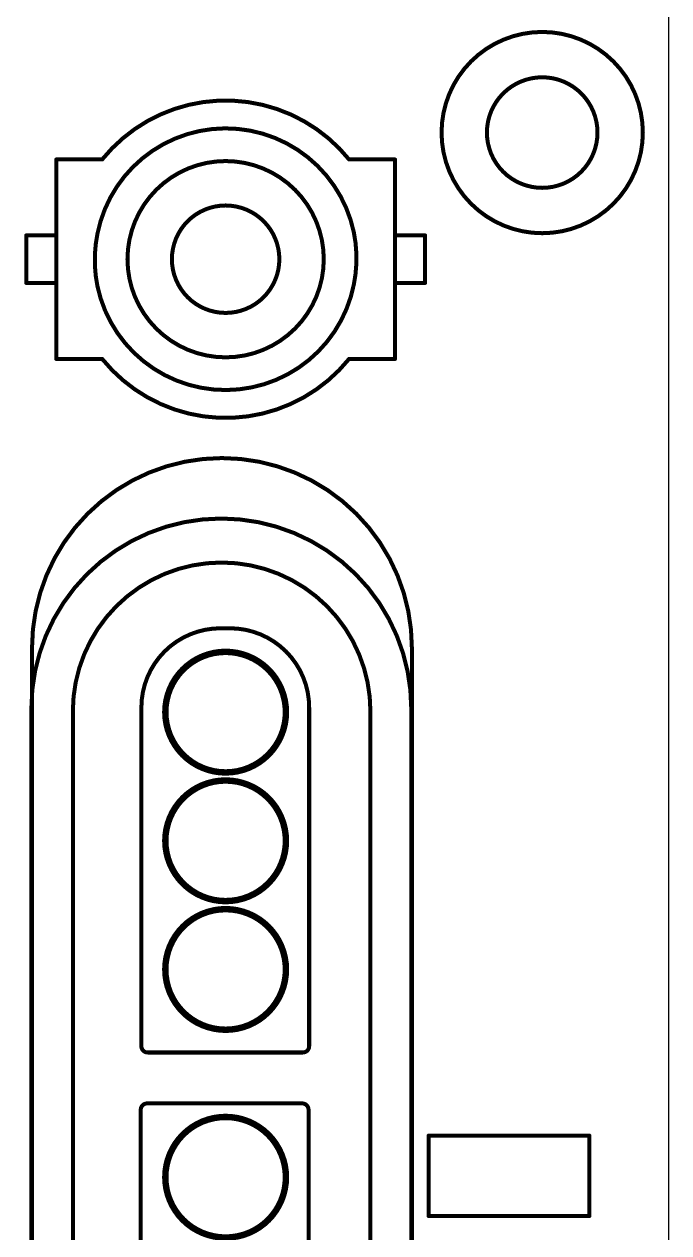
# Model space of a CAD drawing. Extents: x -12 to 55, y -5 to 108.
# Drawn here: x 22.64 to 43, y 32.24 to 70.42 of the extents above; entities that cross this region are included whole.
import ezdxf

# ---------------------------------------------------------------- set-up
doc = ezdxf.new("R2010")
doc.units = 0
for name, color, linetype in [('20', 30, 'CONTINUOUS'), ('21', 253, 'CONTINUOUS'), ('51', 253, 'CONTINUOUS')]:
    doc.layers.add(name, color=color, linetype=linetype)

msp = doc.modelspace()

# ---------------------------------------------------------------- linework, layer by layer
at = {"layer": '20'}
msp.add_line((43, 0), (43, 71), dxfattribs=at)
at = {"layer": '21'}
for points, const_width in [([(39, 63.8211, 1), (39, 70.1789, 1), (39, 63.8211)], 0.127), ([(39, 65.2537, 1), (39, 68.7463, 1), (39, 65.2537)], 0.127), ([(32.9, 66.15, 0.4777), (25.1, 66.15)], 0.127), ([(33.05, 63.85, 0.8168), (24.95, 63.8)], 0.127), ([(23.65, 66.1818, 1), (23.65, 66.1183)], 0.0635), ([(23.6818, 66.15, 1), (23.6183, 66.15)], 0.0635), ([(25.0753, 66.1699, 1), (25.1247, 66.1301)], 0.0635), ([(25.1, 66.1183, 1), (25.1, 66.1818)], 0.0635), ([(29, 59.9, 1), (29, 66.1, 1), (29, 59.9)], 0.127), ([(32.9, 66.1818, 1), (32.9, 66.1183)], 0.0635), ([(32.8753, 66.1301, 1), (32.9247, 66.1699)], 0.0635), ([(34.3818, 66.15, 1), (34.3182, 66.15)], 0.0635), ([(34.35, 66.1183, 1), (34.35, 66.1818)], 0.0635), ([(23.6183, 64.3, 1), (23.6818, 64.3)], 0.0635), ([(27.8, 64.2, 2.4142), (30.2, 64.2)], 0.127), ([(27.8225, 64.1775, 1), (27.7775, 64.2225)], 0.0635), ([(30.2225, 64.2225, 1), (30.1775, 64.1775)], 0.0635), ([(34.3182, 64.3, 1), (34.3818, 64.3)], 0.0635), ([(24.9189, 63.8061, 1), (24.9811, 63.7939)], 0.0635), ([(33.0189, 63.8435, 1), (33.0811, 63.8565)], 0.0635), ([(24.95, 62.15, 0.8168), (33.05, 62.2)], 0.127), ([(33.0811, 62.1939, 1), (33.0189, 62.2061)], 0.0635), ([(24.9811, 62.1565, 1), (24.9189, 62.1435)], 0.0635), ([(23.6818, 61.65, 1), (23.6183, 61.65)], 0.0635), ([(34.3818, 61.7, 1), (34.3182, 61.7)], 0.0635), ([(23.65, 59.8818, 1), (23.65, 59.8182)], 0.0635), ([(23.6183, 59.85, 1), (23.6818, 59.85)], 0.0635), ([(25.1, 59.85, 0.4778), (32.9, 59.85)], 0.127), ([(25.1247, 59.8699, 1), (25.0753, 59.8301)], 0.0635), ([(25.1, 59.8182, 1), (25.1, 59.8818)], 0.0635), ([(32.9, 59.8818, 1), (32.9, 59.8182)], 0.0635), ([(32.9247, 59.8301, 1), (32.8753, 59.8699)], 0.0635), ([(34.3182, 59.85, 1), (34.3818, 59.85)], 0.0635), ([(34.35, 59.8182, 1), (34.35, 59.8818)], 0.0635), ([(28.884, 56.718, 0.4142), (22.884, 50.718)], 0.127), ([(28.884, 56.7498, 1), (28.884, 56.6863)], 0.0635), ([(34.884, 50.718, 0.4142), (28.884, 56.718)], 0.127), ([(28.884, 56.6863, 1), (28.884, 56.7498)], 0.0635), ([(28.864, 54.808, 0.4142), (22.864, 48.808)], 0.127), ([(34.864, 48.808, 0.4142), (28.864, 54.808)], 0.127), ([(28.864, 54.8398, 1), (28.864, 54.7762)], 0.0635), ([(28.864, 54.7762, 1), (28.864, 54.8398)], 0.0635), ([(28.874, 53.418, 0.4142), (24.174, 48.718)], 0.127), ([(28.874, 53.4498, 1), (28.874, 53.3862)], 0.0635), ([(33.574, 48.718, 0.4142), (28.874, 53.418)], 0.127), ([(28.874, 53.3862, 1), (28.874, 53.4498)], 0.0635), ([(28.839, 51.341, 0.4142), (26.339, 48.841)], 0.127), ([(28.839, 51.3728, 1), (28.839, 51.3092)], 0.0635), ([(28.839, 51.3092, 1), (28.839, 51.3728)], 0.0635), ([(29.139, 51.3728, 1), (29.139, 51.3092)], 0.0635), ([(31.639, 48.841, 0.4142), (29.139, 51.341)], 0.127), ([(29.139, 51.3092, 1), (29.139, 51.3728)], 0.0635), ([(22.9157, 50.718, 1), (22.8523, 50.718)], 0.0635), ([(34.9158, 50.718, 1), (34.8522, 50.718)], 0.0635), ([(22.8523, 50.718, 1), (22.9157, 50.718)], 0.0635), ([(29, 46.787, 1), (29, 50.597, 1), (29, 46.787)], 0.2032), ([(34.8522, 50.718, 1), (34.9158, 50.718)], 0.0635), ([(22.8957, 48.808, 1), (22.8323, 48.808)], 0.0635), ([(26.3708, 48.841, 1), (26.3073, 48.841)], 0.0635), ([(26.3073, 48.841, 1), (26.3708, 48.841)], 0.0635), ([(31.6708, 48.841, 1), (31.6073, 48.841)], 0.0635), ([(31.6073, 48.841, 1), (31.6708, 48.841)], 0.0635), ([(34.8958, 48.808, 1), (34.8323, 48.808)], 0.0635), ([(22.8323, 48.808, 1), (22.8957, 48.808)], 0.0635), ([(24.2057, 48.718, 1), (24.1423, 48.718)], 0.0635), ([(24.1423, 48.718, 1), (24.2057, 48.718)], 0.0635), ([(33.6058, 48.718, 1), (33.5422, 48.718)], 0.0635), ([(33.5422, 48.718, 1), (33.6058, 48.718)], 0.0635), ([(34.8323, 48.808, 1), (34.8958, 48.808)], 0.0635), ([(29, 42.723, 1), (29, 46.533, 1), (29, 42.723)], 0.2032), ([(29, 38.659, 1), (29, 42.469, 1), (29, 38.659)], 0.2032), ([(26.339, 38.141, 0.4142), (26.539, 37.941)], 0.127), ([(26.3708, 38.141, 1), (26.3073, 38.141)], 0.0635), ([(31.439, 37.941, 0.4142), (31.639, 38.141)], 0.127), ([(31.6708, 38.141, 1), (31.6073, 38.141)], 0.0635), ([(26.3073, 38.141, 1), (26.3708, 38.141)], 0.0635), ([(26.539, 37.9728, 1), (26.539, 37.9093)], 0.0635), ([(26.539, 37.9093, 1), (26.539, 37.9728)], 0.0635), ([(31.439, 37.9728, 1), (31.439, 37.9093)], 0.0635), ([(31.439, 37.9093, 1), (31.439, 37.9728)], 0.0635), ([(31.6073, 38.141, 1), (31.6708, 38.141)], 0.0635), ([(26.519, 36.332, 0.4142), (26.319, 36.132)], 0.127), ([(26.519, 36.3638, 1), (26.519, 36.3002)], 0.0635), ([(26.519, 36.3002, 1), (26.519, 36.3638)], 0.0635), ([(31.419, 36.3638, 1), (31.419, 36.3002)], 0.0635), ([(31.619, 36.132, 0.4142), (31.419, 36.332)], 0.127), ([(31.419, 36.3002, 1), (31.419, 36.3638)], 0.0635), ([(26.3508, 36.132, 1), (26.2873, 36.132)], 0.0635), ([(26.2873, 36.132, 1), (26.3508, 36.132)], 0.0635), ([(29, 32.095, 1), (29, 35.905, 1), (29, 32.095)], 0.2032), ([(31.6507, 36.132, 1), (31.5873, 36.132)], 0.0635), ([(31.5873, 36.132, 1), (31.6507, 36.132)], 0.0635), ([(35.443, 35.3137, 1), (35.3795, 35.3137)], 0.0635), ([(35.4113, 35.3455, 1), (35.4113, 35.282)], 0.0635), ([(40.523, 35.3137, 1), (40.4595, 35.3137)], 0.0635), ([(40.4913, 35.282, 1), (40.4913, 35.3455)], 0.0635), ([(35.4113, 32.8055, 1), (35.4113, 32.742)], 0.0635), ([(40.4913, 32.742, 1), (40.4913, 32.8055)], 0.0635), ([(35.3795, 32.7737, 1), (35.443, 32.7737)], 0.0635), ([(40.4595, 32.7737, 1), (40.523, 32.7737)], 0.0635)]:
    msp.add_lwpolyline(points, format="xyb", dxfattribs=dict(at, const_width=const_width))
at = {"layer": '21', "const_width": 0.127}
for points in [[(23.65, 64.3), (23.65, 66.15)], [(23.65, 66.15), (25.1, 66.15)], [(32.9, 66.15), (34.35, 66.15)], [(34.35, 66.15), (34.35, 64.3)], [(23.65, 59.85), (23.65, 61.65)], [(34.35, 61.7), (34.35, 59.85)], [(25.1, 59.85), (23.65, 59.85)], [(34.35, 59.85), (32.9, 59.85)], [(29.139, 51.341), (28.839, 51.341)], [(22.884, 15.842), (22.884, 50.718)], [(34.884, 50.718), (34.884, 15.842)], [(22.864, 17.832), (22.864, 48.808)], [(26.339, 38.141), (26.339, 48.841)], [(31.639, 38.141), (31.639, 48.841)], [(34.864, 17.832), (34.864, 48.808)], [(24.174, 18.418), (24.174, 48.718)], [(33.574, 18.418), (33.574, 48.718)], [(31.439, 37.941), (26.539, 37.941)], [(31.419, 36.332), (26.519, 36.332)], [(26.319, 20.332), (26.319, 36.132)], [(31.619, 20.332), (31.619, 36.132)], [(35.4113, 35.3137), (40.4913, 35.3137)], [(35.4113, 35.3137), (35.4113, 32.7737)], [(40.4913, 32.7737), (40.4913, 35.3137)], [(40.4913, 32.7737), (35.4113, 32.7737)]]:
    msp.add_lwpolyline(points, dxfattribs=at)
at = {"layer": '51'}
for points, const_width in [([(30.2, 64.2, 0.4142), (27.8, 64.2)], 0.127), ([(23.6818, 64.3, 1), (23.6183, 64.3)], 0.0635), ([(27.7775, 64.2225, 1), (27.8225, 64.1775)], 0.0635), ([(30.1775, 64.1775, 1), (30.2225, 64.2225)], 0.0635), ([(34.3818, 64.3, 1), (34.3182, 64.3)], 0.0635), ([(22.7, 63.7818, 1), (22.7, 63.7182)], 0.0635), ([(22.7318, 63.75, 1), (22.6683, 63.75)], 0.0635), ([(23.6818, 63.75, 1), (23.6183, 63.75)], 0.0635), ([(23.6183, 63.75, 1), (23.6818, 63.75)], 0.0635), ([(23.65, 63.7182, 1), (23.65, 63.7818)], 0.0635), ([(24.95, 63.8, 0.1008), (24.95, 62.15)], 0.127), ([(24.9811, 63.7937, 1), (24.9189, 63.8063)], 0.0635), ([(33.05, 62.2, 0.1008), (33.05, 63.85)], 0.127), ([(33.0811, 63.8563, 1), (33.0189, 63.8437)], 0.0635), ([(34.3818, 63.75, 1), (34.3182, 63.75)], 0.0635), ([(34.3182, 63.75, 1), (34.3818, 63.75)], 0.0635), ([(34.35, 63.7818, 1), (34.35, 63.7182)], 0.0635), ([(35.3318, 63.75, 1), (35.2683, 63.75)], 0.0635), ([(35.3, 63.7182, 1), (35.3, 63.7818)], 0.0635), ([(22.7, 62.2818, 1), (22.7, 62.2182)], 0.0635), ([(22.6683, 62.25, 1), (22.7318, 62.25)], 0.0635), ([(23.6818, 62.25, 1), (23.6183, 62.25)], 0.0635), ([(23.6183, 62.25, 1), (23.6818, 62.25)], 0.0635), ([(23.65, 62.2182, 1), (23.65, 62.2818)], 0.0635), ([(33.0189, 62.2063, 1), (33.0811, 62.1937)], 0.0635), ([(34.3818, 62.25, 1), (34.3182, 62.25)], 0.0635), ([(34.3182, 62.25, 1), (34.3818, 62.25)], 0.0635), ([(34.35, 62.2818, 1), (34.35, 62.2182)], 0.0635), ([(35.2683, 62.25, 1), (35.3318, 62.25)], 0.0635), ([(35.3, 62.2182, 1), (35.3, 62.2818)], 0.0635), ([(24.9189, 62.1437, 1), (24.9811, 62.1563)], 0.0635), ([(23.6183, 61.65, 1), (23.6818, 61.65)], 0.0635), ([(34.3182, 61.7, 1), (34.3818, 61.7)], 0.0635)]:
    msp.add_lwpolyline(points, format="xyb", dxfattribs=dict(at, const_width=const_width))
at = {"layer": '51', "const_width": 0.127}
for points in [[(23.65, 64.3), (23.65, 63.75)], [(34.35, 64.3), (34.35, 63.75)], [(23.65, 63.75), (22.7, 63.75)], [(22.7, 63.75), (22.7, 62.25)], [(23.65, 63.75), (23.65, 62.25)], [(34.35, 63.75), (34.35, 62.25)], [(34.35, 63.75), (35.3, 63.75)], [(35.3, 63.75), (35.3, 62.25)], [(22.7, 62.25), (23.65, 62.25)], [(23.65, 62.25), (23.65, 61.65)], [(34.35, 62.25), (34.35, 61.7)], [(35.3, 62.25), (34.35, 62.25)]]:
    msp.add_lwpolyline(points, dxfattribs=at)

doc.saveas('drawing.dxf')
